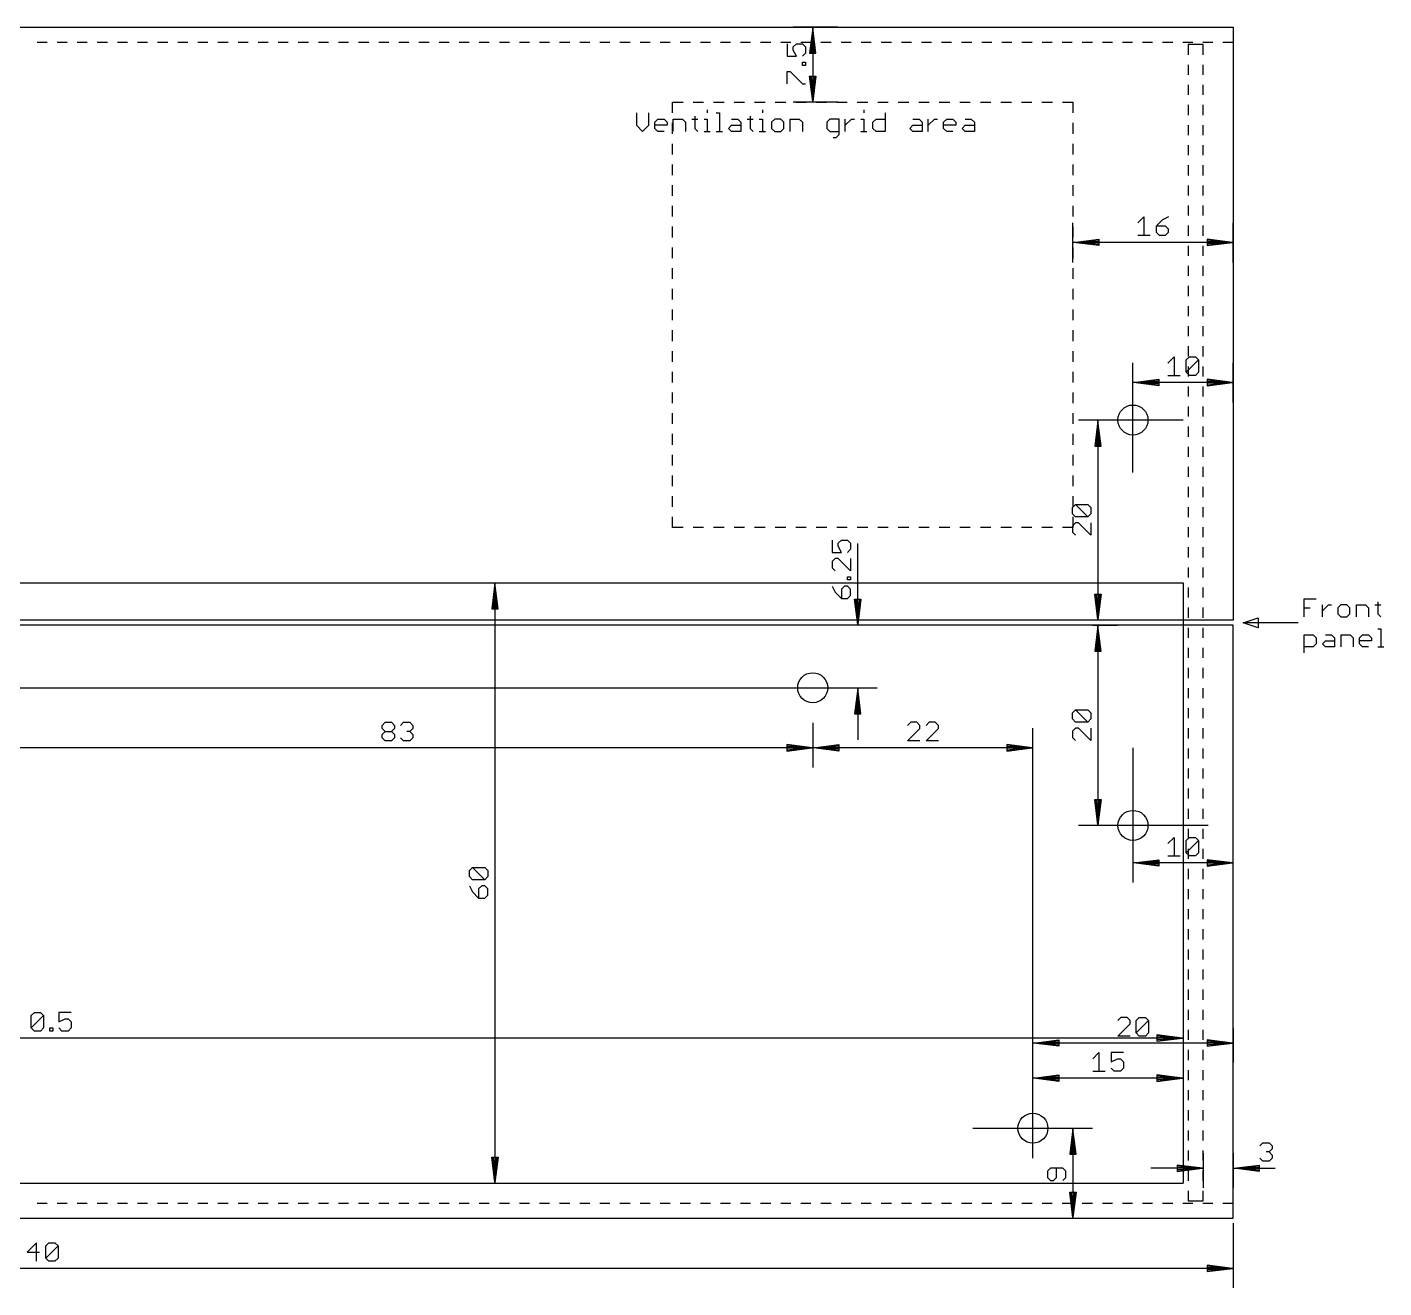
# Model space of a CAD drawing. Extents: x -279 to 630, y -429 to 128.
# Drawn here: x -145.5 to -9.9, y -7 to 119 of the extents above; entities that cross this region are included whole.
import ezdxf

# ---------------------------------------------------------------- set-up
doc = ezdxf.new("R2010")
doc.units = 0
for name, color, linetype in [('114', 253, 'CONTINUOUS'), ('115', 82, 'CONTINUOUS'), ('20', 7, 'CONTINUOUS'), ('47', 140, 'CONTINUOUS')]:
    doc.layers.add(name, color=color, linetype=linetype)

msp = doc.modelspace()

# ---------------------------------------------------------------- linework, layer by layer
at = {"layer": '114'}
for p, q in [((-84.6118, 110.4254), (-84.6118, 109.1926)), ((-83.379, 109.1926), (-83.379, 110.4254)), ((-82.7703, 109.5008), (-82.4621, 109.809)), ((-82.4621, 109.809), (-81.8457, 109.809)), ((-81.8457, 109.809), (-81.5375, 109.5008)), ((-80.9287, 108.5762), (-80.9287, 109.809)), ((-80.9287, 109.809), (-80.0041, 109.809)), ((-80.0041, 109.809), (-79.6959, 109.5008)), ((-79.0871, 109.809), (-78.4707, 109.809)), ((-78.7789, 110.1172), (-78.7789, 108.8844)), ((-77.8594, 109.809), (-77.5512, 109.809)), ((-77.5512, 110.7336), (-77.5512, 110.4254)), ((-77.5512, 109.809), (-77.5512, 108.5762)), ((-76.6317, 110.4254), (-76.3235, 110.4254)), ((-76.3235, 110.4254), (-76.3235, 108.5762)), ((-75.0958, 109.809), (-74.4794, 109.809)), ((-74.4794, 109.809), (-74.1712, 109.5008)), ((-73.5624, 109.809), (-72.946, 109.809)), ((-73.2542, 110.1172), (-73.2542, 108.8844)), ((-72.3347, 109.809), (-72.0265, 109.809)), ((-72.0265, 110.7336), (-72.0265, 110.4254)), ((-72.0265, 109.809), (-72.0265, 108.5762)), ((-70.7988, 109.809), (-71.107, 109.5008)), ((-70.1824, 109.809), (-70.7988, 109.809)), ((-69.8742, 109.5008), (-70.1824, 109.809)), ((-69.2654, 108.5762), (-69.2654, 109.809)), ((-69.2654, 109.809), (-68.3408, 109.809)), ((-68.3408, 109.809), (-68.0326, 109.5008)), ((-65.2741, 109.809), (-65.5822, 109.5008)), ((-64.3495, 109.809), (-65.2741, 109.809)), ((-64.3495, 108.268), (-64.3495, 109.809)), ((-63.7407, 108.5762), (-63.7407, 109.809)), ((-63.7407, 109.1926), (-63.1243, 109.809)), ((-63.1243, 109.809), (-62.8161, 109.809)), ((-62.206, 109.809), (-61.8978, 109.809)), ((-61.8978, 110.7336), (-61.8978, 110.4254)), ((-61.8978, 109.809), (-61.8978, 108.5762)), ((-60.9783, 109.5008), (-60.6701, 109.809)), ((-60.6701, 109.809), (-59.7455, 109.809)), ((-59.7455, 110.4254), (-59.7455, 108.5762)), ((-56.987, 109.809), (-56.3706, 109.809)), ((-56.3706, 109.809), (-56.0624, 109.5008)), ((-55.4536, 108.5762), (-55.4536, 109.809)), ((-55.4536, 109.1926), (-54.8372, 109.809)), ((-54.8372, 109.809), (-54.529, 109.809)), ((-53.919, 109.5008), (-53.6108, 109.809)), ((-53.6108, 109.809), (-52.9944, 109.809)), ((-52.9944, 109.809), (-52.6862, 109.5008)), ((-51.7692, 109.809), (-51.1528, 109.809)), ((-51.1528, 109.809), (-50.8446, 109.5008)), ((-84.6118, 109.1926), (-83.9954, 108.5762)), ((-83.9954, 108.5762), (-83.379, 109.1926)), ((-82.7703, 108.8844), (-82.7703, 109.5008)), ((-81.5375, 109.1926), (-82.7703, 109.1926)), ((-82.4621, 108.5762), (-82.7703, 108.8844)), ((-81.8457, 108.5762), (-82.4621, 108.5762)), ((-81.5375, 109.5008), (-81.5375, 109.1926)), ((-79.6959, 109.5008), (-79.6959, 108.5762)), ((-78.7789, 108.8844), (-78.4707, 108.5762)), ((-77.8594, 108.5762), (-77.243, 108.5762)), ((-76.6317, 108.5762), (-76.0153, 108.5762)), ((-75.404, 108.8844), (-75.0958, 109.1926)), ((-75.0958, 108.5762), (-75.404, 108.8844)), ((-75.0958, 109.1926), (-74.1712, 109.1926)), ((-74.1712, 108.5762), (-75.0958, 108.5762)), ((-74.1712, 109.5008), (-74.1712, 108.5762)), ((-73.2542, 108.8844), (-72.946, 108.5762)), ((-72.3347, 108.5762), (-71.7183, 108.5762)), ((-71.107, 109.5008), (-71.107, 108.8844)), ((-71.107, 108.8844), (-70.7988, 108.5762)), ((-70.7988, 108.5762), (-70.1824, 108.5762)), ((-70.1824, 108.5762), (-69.8742, 108.8844)), ((-69.8742, 108.8844), (-69.8742, 109.5008)), ((-68.0326, 109.5008), (-68.0326, 108.5762)), ((-65.5822, 109.5008), (-65.5822, 108.8844)), ((-65.5822, 108.8844), (-65.2741, 108.5762)), ((-65.2741, 108.5762), (-64.3495, 108.5762)), ((-62.206, 108.5762), (-61.5896, 108.5762)), ((-60.9783, 108.8844), (-60.9783, 109.5008)), ((-60.6701, 108.5762), (-60.9783, 108.8844)), ((-59.7455, 108.5762), (-60.6701, 108.5762)), ((-57.2952, 108.8844), (-56.987, 109.1926)), ((-56.987, 108.5762), (-57.2952, 108.8844)), ((-56.987, 109.1926), (-56.0624, 109.1926)), ((-56.0624, 108.5762), (-56.987, 108.5762)), ((-56.0624, 109.5008), (-56.0624, 108.5762)), ((-53.919, 108.8844), (-53.919, 109.5008)), ((-52.6862, 109.1926), (-53.919, 109.1926)), ((-53.6108, 108.5762), (-53.919, 108.8844)), ((-52.9944, 108.5762), (-53.6108, 108.5762)), ((-52.6862, 109.5008), (-52.6862, 109.1926)), ((-52.0774, 108.8844), (-51.7692, 109.1926)), ((-51.7692, 108.5762), (-52.0774, 108.8844)), ((-51.7692, 109.1926), (-50.8446, 109.1926)), ((-50.8446, 108.5762), (-51.7692, 108.5762)), ((-50.8446, 109.5008), (-50.8446, 108.5762)), ((-64.9659, 107.9598), (-64.6577, 107.9598)), ((-64.6577, 107.9598), (-64.3495, 108.268)), ((-17.8984, 60.1016), (-17.8984, 61.8999)), ((-17.8984, 61.8999), (-16.6995, 61.8999)), ((-17.8984, 61.0008), (-17.299, 61.0008)), ((-16.0568, 60.1016), (-16.0568, 61.3005)), ((-16.0568, 60.701), (-15.4574, 61.3005)), ((-15.4574, 61.3005), (-15.1577, 61.3005)), ((-14.2225, 61.3005), (-14.5222, 61.0008)), ((-14.5222, 61.0008), (-14.5222, 60.4013)), ((-13.623, 61.3005), (-14.2225, 61.3005)), ((-13.3233, 61.0008), (-13.623, 61.3005)), ((-13.3233, 60.4013), (-13.3233, 61.0008)), ((-12.6806, 60.1016), (-12.6806, 61.3005)), ((-12.6806, 61.3005), (-11.7814, 61.3005)), ((-11.7814, 61.3005), (-11.4817, 61.0008)), ((-11.4817, 61.0008), (-11.4817, 60.1016)), ((-10.839, 61.3005), (-10.2396, 61.3005)), ((-10.5393, 61.6002), (-10.5393, 60.4013)), ((-24, 59.5), (-22.5, 60)), ((-22.5, 60), (-22.5, 59)), ((-14.5222, 60.4013), (-14.2225, 60.1016)), ((-14.2225, 60.1016), (-13.623, 60.1016)), ((-13.623, 60.1016), (-13.3233, 60.4013)), ((-10.5393, 60.4013), (-10.2396, 60.1016)), ((-18.5, 59.5), (-24, 59.5)), ((-22.5, 59), (-24, 59.5)), ((-17.8984, 56.5022), (-17.8984, 58.3005)), ((-17.8984, 58.3005), (-16.9992, 58.3005)), ((-16.9992, 58.3005), (-16.6995, 58.0008)), ((-15.7571, 58.3005), (-15.1577, 58.3005)), ((-15.1577, 58.3005), (-14.8579, 58.0008)), ((-14.2153, 57.1016), (-14.2153, 58.3005)), ((-14.2153, 58.3005), (-13.3161, 58.3005)), ((-13.3161, 58.3005), (-13.0164, 58.0008)), ((-12.3737, 58.0008), (-12.074, 58.3005)), ((-12.074, 58.3005), (-11.4745, 58.3005)), ((-11.4745, 58.3005), (-11.1748, 58.0008)), ((-10.5321, 58.8999), (-10.2324, 58.8999)), ((-10.2324, 58.8999), (-10.2324, 57.1016)), ((-16.9992, 57.1016), (-17.8984, 57.1016)), ((-16.6995, 57.4013), (-16.9992, 57.1016)), ((-16.6995, 58.0008), (-16.6995, 57.4013)), ((-16.0568, 57.4013), (-15.7571, 57.701)), ((-15.7571, 57.1016), (-16.0568, 57.4013)), ((-15.7571, 57.701), (-14.8579, 57.701)), ((-14.8579, 57.1016), (-15.7571, 57.1016)), ((-14.8579, 58.0008), (-14.8579, 57.1016)), ((-13.0164, 58.0008), (-13.0164, 57.1016)), ((-12.3737, 57.4013), (-12.3737, 58.0008)), ((-11.1748, 57.701), (-12.3737, 57.701)), ((-12.074, 57.1016), (-12.3737, 57.4013)), ((-11.4745, 57.1016), (-12.074, 57.1016)), ((-11.1748, 58.0008), (-11.1748, 57.701)), ((-10.5321, 57.1016), (-9.9327, 57.1016))]:
    msp.add_line(p, q, dxfattribs=at)
at = {"layer": '115'}
for p, q in [((-260.5, 63.5), (-30, 63.5)), ((-104.75, 63.5), (-96.8, 63.5)), ((-98.75, 63.435), (-99.0692, 60.9)), ((-98.75, 63.435), (-99.01, 60.9)), ((-98.75, 63.435), (-98.88, 60.9)), ((-98.75, 63.435), (-98.75, 3.565)), ((-98.4308, 60.9), (-98.75, 63.435)), ((-98.62, 60.9), (-98.75, 63.435)), ((-98.49, 60.9), (-98.75, 63.435)), ((-30, 63.5), (-30, 3.5)), ((-99.0692, 60.9), (-98.4308, 60.9)), ((-101.3054, 34.7491), (-100.9972, 35.0573)), ((-101.3054, 34.1327), (-101.3054, 34.7491)), ((-100.9972, 33.8245), (-101.3054, 34.1327)), ((-100.9972, 35.0573), (-99.7644, 35.0573)), ((-99.7644, 33.8245), (-100.9972, 35.0573)), ((-99.7644, 35.0573), (-99.4562, 34.7491)), ((-99.4562, 34.1327), (-99.7644, 33.8245)), ((-99.4562, 34.7491), (-99.4562, 34.1327)), ((-101.3054, 33.2157), (-100.9972, 32.5993)), ((-99.7644, 33.8245), (-100.9972, 33.8245)), ((-100.9972, 32.5993), (-100.3808, 31.9829)), ((-100.0726, 33.2157), (-100.3808, 32.9075)), ((-100.3808, 32.9075), (-100.3808, 31.9829)), ((-99.7644, 33.2157), (-100.0726, 33.2157)), ((-99.4562, 32.9075), (-99.7644, 33.2157)), ((-99.4562, 32.2911), (-99.4562, 32.9075)), ((-100.3808, 31.9829), (-99.7644, 31.9829)), ((-99.7644, 31.9829), (-99.4562, 32.2911)), ((-30, 22), (-30, 12.05)), ((-145.0744, 20.2472), (-144.7662, 20.5554)), ((-144.7662, 20.5554), (-144.1498, 20.5554)), ((-144.1498, 20.5554), (-143.8416, 20.2472)), ((-141.0793, 20.5554), (-142.312, 20.5554)), ((-142.312, 20.5554), (-142.312, 19.6308)), ((-30, 20.5), (-30, 16.05)), ((-145.0744, 19.0144), (-145.0744, 20.2472)), ((-145.0744, 19.0144), (-143.8416, 20.2472)), ((-144.7662, 18.7062), (-145.0744, 19.0144)), ((-143.8416, 19.0144), (-144.1498, 18.7062)), ((-143.8416, 20.2472), (-143.8416, 19.0144)), ((-143.2328, 18.7062), (-143.2328, 19.0144)), ((-143.2328, 19.0144), (-142.9246, 19.0144)), ((-142.9246, 19.0144), (-142.9246, 18.7062)), ((-142.312, 19.6308), (-141.6956, 19.939)), ((-142.0038, 18.7062), (-142.312, 19.0144)), ((-141.6956, 19.939), (-141.3875, 19.939)), ((-141.3875, 19.939), (-141.0793, 19.6308)), ((-141.0793, 19.0144), (-141.3875, 18.7062)), ((-141.0793, 19.6308), (-141.0793, 19.0144)), ((-30.065, 18), (-260.435, 18)), ((-144.1498, 18.7062), (-144.7662, 18.7062)), ((-142.9246, 18.7062), (-143.2328, 18.7062)), ((-141.3875, 18.7062), (-142.0038, 18.7062)), ((-30.065, 18), (-32.6, 18.3192)), ((-32.6, 18.3192), (-32.6, 17.6808)), ((-30.065, 18), (-32.6, 18.26)), ((-30.065, 18), (-32.6, 18.13)), ((-32.6, 17.6808), (-30.065, 18)), ((-32.6, 17.87), (-30.065, 18)), ((-32.6, 17.74), (-30.065, 18)), ((-39.0171, 15.939), (-38.4007, 16.5554)), ((-38.4007, 16.5554), (-38.4007, 14.7062)), ((-35.9427, 16.5554), (-37.1755, 16.5554)), ((-37.1755, 16.5554), (-37.1755, 15.6308)), ((-45, 6), (-45, 15.95)), ((-37.1755, 15.6308), (-36.5591, 15.939)), ((-36.8673, 14.7062), (-37.1755, 15.0144)), ((-36.5591, 15.939), (-36.2509, 15.939)), ((-36.2509, 15.939), (-35.9427, 15.6308)), ((-35.9427, 15.0144), (-36.2509, 14.7062)), ((-35.9427, 15.6308), (-35.9427, 15.0144)), ((-44.935, 14), (-42.4, 14.3192)), ((-44.935, 14), (-42.4, 14.26)), ((-44.935, 14), (-42.4, 14.13)), ((-30.065, 14), (-44.935, 14)), ((-42.4, 13.6808), (-44.935, 14)), ((-42.4, 13.87), (-44.935, 14)), ((-42.4, 13.74), (-44.935, 14)), ((-42.4, 14.3192), (-42.4, 13.6808)), ((-39.0171, 14.7062), (-37.7843, 14.7062)), ((-36.2509, 14.7062), (-36.8673, 14.7062)), ((-30.065, 14), (-32.6, 14.3192)), ((-32.6, 14.3192), (-32.6, 13.6808)), ((-30.065, 14), (-32.6, 14.26)), ((-30.065, 14), (-32.6, 14.13)), ((-32.6, 13.6808), (-30.065, 14)), ((-32.6, 13.87), (-30.065, 14)), ((-32.6, 13.74), (-30.065, 14)), ((-98.75, 3.565), (-99.0692, 6.1)), ((-99.0692, 6.1), (-98.4308, 6.1)), ((-98.75, 3.565), (-99.01, 6.1)), ((-98.75, 3.565), (-98.88, 6.1)), ((-98.4308, 6.1), (-98.75, 3.565)), ((-98.62, 6.1), (-98.75, 3.565)), ((-98.49, 6.1), (-98.75, 3.565)), ((-260.5, 3.5), (-30, 3.5)), ((-103.25, 3.5), (-96.8, 3.5))]:
    msp.add_line(p, q, dxfattribs=at)
at = {"layer": '20'}
for p, q in [((-265, 119), (-25, 119)), ((-25, 119), (-25, 117.5)), ((-144.5, 117.5), (-143.4917, 117.5)), ((-142.4917, 117.5), (-141.4833, 117.5)), ((-140.4833, 117.5), (-139.475, 117.5)), ((-138.475, 117.5), (-137.4667, 117.5)), ((-136.4667, 117.5), (-135.4583, 117.5)), ((-134.4583, 117.5), (-133.45, 117.5)), ((-132.45, 117.5), (-131.4417, 117.5)), ((-130.4417, 117.5), (-129.4333, 117.5)), ((-128.4333, 117.5), (-127.425, 117.5)), ((-126.425, 117.5), (-125.4167, 117.5)), ((-124.4167, 117.5), (-123.4083, 117.5)), ((-122.4083, 117.5), (-121.4, 117.5)), ((-120.4, 117.5), (-119.3917, 117.5)), ((-118.3917, 117.5), (-117.3833, 117.5)), ((-116.3833, 117.5), (-115.375, 117.5)), ((-114.375, 117.5), (-113.3667, 117.5)), ((-112.3667, 117.5), (-111.3583, 117.5)), ((-110.3583, 117.5), (-109.35, 117.5)), ((-108.35, 117.5), (-107.3417, 117.5)), ((-106.3417, 117.5), (-105.3333, 117.5)), ((-104.3333, 117.5), (-103.325, 117.5)), ((-102.325, 117.5), (-101.3167, 117.5)), ((-100.3167, 117.5), (-99.3083, 117.5)), ((-98.3083, 117.5), (-97.3, 117.5)), ((-96.3, 117.5), (-95.2917, 117.5)), ((-94.2917, 117.5), (-93.2833, 117.5)), ((-92.2833, 117.5), (-91.275, 117.5)), ((-90.275, 117.5), (-89.2667, 117.5)), ((-88.2667, 117.5), (-87.2583, 117.5)), ((-86.2583, 117.5), (-85.25, 117.5)), ((-84.25, 117.5), (-83.2417, 117.5)), ((-82.2417, 117.5), (-81.2333, 117.5)), ((-80.2333, 117.5), (-79.225, 117.5)), ((-78.225, 117.5), (-77.2167, 117.5)), ((-76.2167, 117.5), (-75.2083, 117.5)), ((-74.2083, 117.5), (-73.2, 117.5)), ((-72.2, 117.5), (-71.1917, 117.5)), ((-70.1917, 117.5), (-69.1833, 117.5)), ((-68.1833, 117.5), (-67.175, 117.5)), ((-66.175, 117.5), (-65.1667, 117.5)), ((-64.1667, 117.5), (-63.1583, 117.5)), ((-62.1583, 117.5), (-61.15, 117.5)), ((-60.15, 117.5), (-59.1417, 117.5)), ((-58.1417, 117.5), (-57.1333, 117.5)), ((-56.1333, 117.5), (-55.125, 117.5)), ((-54.125, 117.5), (-53.1167, 117.5)), ((-52.1167, 117.5), (-51.1083, 117.5)), ((-50.1083, 117.5), (-49.1, 117.5)), ((-48.1, 117.5), (-47.0917, 117.5)), ((-46.0917, 117.5), (-45.0833, 117.5)), ((-44.0833, 117.5), (-43.075, 117.5)), ((-42.075, 117.5), (-41.0667, 117.5)), ((-40.0667, 117.5), (-39.0583, 117.5)), ((-38.0583, 117.5), (-37.05, 117.5)), ((-36.05, 117.5), (-35.0417, 117.5)), ((-34.0417, 117.5), (-33.0333, 117.5)), ((-32.0333, 117.5), (-31.025, 117.5)), ((-30.025, 117.5), (-29.0167, 117.5)), ((-28, 117.25), (-29.5, 117.25)), ((-29.5, 117.25), (-29.5, 116.2414)), ((-28.0167, 117.5), (-27.0083, 117.5)), ((-28, 116.2414), (-28, 117.25)), ((-26.0083, 117.5), (-25, 117.5)), ((-25, 117.5), (-25, 59.75)), ((-29.5, 115.2414), (-29.5, 114.2328)), ((-28, 114.2328), (-28, 115.2414)), ((-29.5, 113.2328), (-29.5, 112.2241)), ((-28, 112.2241), (-28, 113.2328)), ((-81, 110.4286), (-81, 111.5)), ((-81, 111.5), (-79.95, 111.5)), ((-78.95, 111.5), (-77.9, 111.5)), ((-76.9, 111.5), (-75.85, 111.5)), ((-74.85, 111.5), (-73.8, 111.5)), ((-72.8, 111.5), (-71.75, 111.5)), ((-70.75, 111.5), (-69.7, 111.5)), ((-68.7, 111.5), (-67.65, 111.5)), ((-66.65, 111.5), (-65.6, 111.5)), ((-64.6, 111.5), (-63.55, 111.5)), ((-62.55, 111.5), (-61.5, 111.5)), ((-60.5, 111.5), (-59.45, 111.5)), ((-58.45, 111.5), (-57.4, 111.5)), ((-56.4, 111.5), (-55.35, 111.5)), ((-54.35, 111.5), (-53.3, 111.5)), ((-52.3, 111.5), (-51.25, 111.5)), ((-50.25, 111.5), (-49.2, 111.5)), ((-48.2, 111.5), (-47.15, 111.5)), ((-46.15, 111.5), (-45.1, 111.5)), ((-44.1, 111.5), (-43.05, 111.5)), ((-42.05, 111.5), (-41, 111.5)), ((-41, 111.5), (-41, 110.4286)), ((-29.5, 111.2241), (-29.5, 110.2155)), ((-28, 110.2155), (-28, 111.2241)), ((-81, 108.3571), (-81, 109.4286)), ((-41, 109.4286), (-41, 108.3571)), ((-29.5, 109.2155), (-29.5, 108.2069)), ((-28, 108.2069), (-28, 109.2155)), ((-81, 106.2857), (-81, 107.3571)), ((-41, 107.3571), (-41, 106.2857)), ((-29.5, 107.2069), (-29.5, 106.1983)), ((-28, 106.1983), (-28, 107.2069)), ((-81, 104.2143), (-81, 105.2857)), ((-41, 105.2857), (-41, 104.2143)), ((-29.5, 105.1983), (-29.5, 104.1897)), ((-28, 104.1897), (-28, 105.1983)), ((-81, 102.1429), (-81, 103.2143)), ((-41, 103.2143), (-41, 102.1429)), ((-29.5, 103.1897), (-29.5, 102.181)), ((-28, 102.181), (-28, 103.1897)), ((-81, 100.0714), (-81, 101.1429)), ((-41, 101.1429), (-41, 100.0714)), ((-29.5, 101.181), (-29.5, 100.1724)), ((-28, 100.1724), (-28, 101.181)), ((-81, 98), (-81, 99.0714)), ((-41, 99.0714), (-41, 98)), ((-29.5, 99.1724), (-29.5, 98.1638)), ((-28, 98.1638), (-28, 99.1724)), ((-81, 95.9286), (-81, 97)), ((-41, 97), (-41, 95.9286)), ((-29.5, 97.1638), (-29.5, 96.1552)), ((-28, 96.1552), (-28, 97.1638)), ((-81, 93.8571), (-81, 94.9286)), ((-41, 94.9286), (-41, 93.8571)), ((-29.5, 95.1552), (-29.5, 94.1466)), ((-28, 94.1466), (-28, 95.1552)), ((-81, 91.7857), (-81, 92.8571)), ((-41, 92.8571), (-41, 91.7857)), ((-29.5, 93.1466), (-29.5, 92.1379)), ((-28, 92.1379), (-28, 93.1466)), ((-29.5, 91.1379), (-29.5, 90.1293)), ((-28, 90.1293), (-28, 91.1379)), ((-81, 89.7143), (-81, 90.7857)), ((-41, 90.7857), (-41, 89.7143)), ((-81, 87.6429), (-81, 88.7143)), ((-41, 88.7143), (-41, 87.6429)), ((-29.5, 89.1293), (-29.5, 88.1207)), ((-28, 88.1207), (-28, 89.1293)), ((-29.5, 87.1207), (-29.5, 86.1121)), ((-28, 86.1121), (-28, 87.1207)), ((-81, 85.5714), (-81, 86.6429)), ((-41, 86.6429), (-41, 85.5714)), ((-81, 83.5), (-81, 84.5714)), ((-41, 84.5714), (-41, 83.5)), ((-29.5, 85.1121), (-29.5, 84.1034)), ((-28, 84.1034), (-28, 85.1121)), ((-29.5, 83.1034), (-29.5, 82.0948)), ((-28, 82.0948), (-28, 83.1034)), ((-81, 81.4286), (-81, 82.5)), ((-41, 82.5), (-41, 81.4286)), ((-81, 79.3571), (-81, 80.4286)), ((-41, 80.4286), (-41, 79.3571)), ((-29.5, 81.0948), (-29.5, 80.0862)), ((-28, 80.0862), (-28, 81.0948)), ((-29.5, 79.0862), (-29.5, 78.0776)), ((-28, 78.0776), (-28, 79.0862)), ((-81, 77.2857), (-81, 78.3571)), ((-41, 78.3571), (-41, 77.2857)), ((-81, 75.2143), (-81, 76.2857)), ((-41, 76.2857), (-41, 75.2143)), ((-29.5, 77.0776), (-29.5, 76.069)), ((-28, 76.069), (-28, 77.0776)), ((-29.5, 75.069), (-29.5, 74.0603)), ((-28, 74.0603), (-28, 75.069)), ((-81, 73.1429), (-81, 74.2143)), ((-41, 74.2143), (-41, 73.1429)), ((-81, 71.0714), (-81, 72.1429)), ((-41, 72.1429), (-41, 71.0714)), ((-29.5, 73.0603), (-29.5, 72.0517)), ((-28, 72.0517), (-28, 73.0603)), ((-29.5, 71.0517), (-29.5, 70.0431)), ((-28, 70.0431), (-28, 71.0517)), ((-81, 69), (-81, 70.0714)), ((-41, 70.0714), (-41, 69)), ((-79.95, 69), (-81, 69)), ((-77.9, 69), (-78.95, 69)), ((-75.85, 69), (-76.9, 69)), ((-73.8, 69), (-74.85, 69)), ((-71.75, 69), (-72.8, 69)), ((-69.7, 69), (-70.75, 69)), ((-67.65, 69), (-68.7, 69)), ((-65.6, 69), (-66.65, 69)), ((-63.55, 69), (-64.6, 69)), ((-61.5, 69), (-62.55, 69)), ((-59.45, 69), (-60.5, 69)), ((-57.4, 69), (-58.45, 69)), ((-55.35, 69), (-56.4, 69)), ((-53.3, 69), (-54.35, 69)), ((-51.25, 69), (-52.3, 69)), ((-49.2, 69), (-50.25, 69)), ((-47.15, 69), (-48.2, 69)), ((-45.1, 69), (-46.15, 69)), ((-43.05, 69), (-44.1, 69)), ((-41, 69), (-42.05, 69)), ((-29.5, 69.0431), (-29.5, 68.0345)), ((-28, 68.0345), (-28, 69.0431)), ((-29.5, 67.0345), (-29.5, 66.0259)), ((-28, 66.0259), (-28, 67.0345)), ((-29.5, 65.0259), (-29.5, 64.0172)), ((-28, 64.0172), (-28, 65.0259)), ((-29.5, 63.0172), (-29.5, 62.0086)), ((-28, 62.0086), (-28, 63.0172)), ((-29.5, 61.0086), (-29.5, 60)), ((-28, 60), (-28, 61.0086)), ((-25, 59.75), (-265, 59.75)), ((-25, 59.25), (-265, 59.25)), ((-29.5, 59), (-29.5, 57.9914)), ((-28, 57.9914), (-28, 59)), ((-25, 1.5), (-25, 59.25)), ((-29.5, 56.9914), (-29.5, 55.9828)), ((-28, 55.9828), (-28, 56.9914)), ((-29.5, 54.9828), (-29.5, 53.9741)), ((-28, 53.9741), (-28, 54.9828)), ((-29.5, 52.9741), (-29.5, 51.9655)), ((-28, 51.9655), (-28, 52.9741)), ((-29.5, 50.9655), (-29.5, 49.9569)), ((-28, 49.9569), (-28, 50.9655)), ((-29.5, 48.9569), (-29.5, 47.9483)), ((-28, 47.9483), (-28, 48.9569)), ((-29.5, 46.9483), (-29.5, 45.9397)), ((-28, 45.9397), (-28, 46.9483)), ((-29.5, 44.9397), (-29.5, 43.931)), ((-28, 43.931), (-28, 44.9397)), ((-29.5, 42.931), (-29.5, 41.9224)), ((-28, 41.9224), (-28, 42.931)), ((-29.5, 40.9224), (-29.5, 39.9138)), ((-28, 39.9138), (-28, 40.9224)), ((-29.5, 38.9138), (-29.5, 37.9052)), ((-28, 37.9052), (-28, 38.9138)), ((-29.5, 36.9052), (-29.5, 35.8966)), ((-28, 35.8966), (-28, 36.9052)), ((-29.5, 34.8966), (-29.5, 33.8879)), ((-28, 33.8879), (-28, 34.8966)), ((-29.5, 32.8879), (-29.5, 31.8793)), ((-28, 31.8793), (-28, 32.8879)), ((-29.5, 30.8793), (-29.5, 29.8707)), ((-28, 29.8707), (-28, 30.8793)), ((-29.5, 28.8707), (-29.5, 27.8621)), ((-28, 27.8621), (-28, 28.8707)), ((-29.5, 26.8621), (-29.5, 25.8534)), ((-28, 25.8534), (-28, 26.8621)), ((-29.5, 24.8534), (-29.5, 23.8448)), ((-28, 23.8448), (-28, 24.8534)), ((-29.5, 22.8448), (-29.5, 21.8362)), ((-28, 21.8362), (-28, 22.8448)), ((-29.5, 20.8362), (-29.5, 19.8276)), ((-28, 19.8276), (-28, 20.8362)), ((-29.5, 18.8276), (-29.5, 17.819)), ((-28, 17.819), (-28, 18.8276)), ((-29.5, 16.819), (-29.5, 15.8103)), ((-28, 15.8103), (-28, 16.819)), ((-29.5, 14.8103), (-29.5, 13.8017)), ((-28, 13.8017), (-28, 14.8103)), ((-29.5, 12.8017), (-29.5, 11.7931)), ((-28, 11.7931), (-28, 12.8017)), ((-29.5, 10.7931), (-29.5, 9.7845)), ((-28, 9.7845), (-28, 10.7931)), ((-29.5, 8.7845), (-29.5, 7.7759)), ((-28, 7.7759), (-28, 8.7845)), ((-29.5, 6.7759), (-29.5, 5.7672)), ((-28, 5.7672), (-28, 6.7759)), ((-29.5, 4.7672), (-29.5, 3.7586)), ((-28, 3.7586), (-28, 4.7672)), ((-29.5, 2.7586), (-29.5, 1.75)), ((-28, 1.75), (-28, 2.7586)), ((-144.5, 1.5), (-143.4917, 1.5)), ((-142.4917, 1.5), (-141.4833, 1.5)), ((-140.4833, 1.5), (-139.475, 1.5)), ((-138.475, 1.5), (-137.4667, 1.5)), ((-136.4667, 1.5), (-135.4583, 1.5)), ((-134.4583, 1.5), (-133.45, 1.5)), ((-132.45, 1.5), (-131.4417, 1.5)), ((-130.4417, 1.5), (-129.4333, 1.5)), ((-128.4333, 1.5), (-127.425, 1.5)), ((-126.425, 1.5), (-125.4167, 1.5)), ((-124.4167, 1.5), (-123.4083, 1.5)), ((-122.4083, 1.5), (-121.4, 1.5)), ((-120.4, 1.5), (-119.3917, 1.5)), ((-118.3917, 1.5), (-117.3833, 1.5)), ((-116.3833, 1.5), (-115.375, 1.5)), ((-114.375, 1.5), (-113.3667, 1.5)), ((-112.3667, 1.5), (-111.3583, 1.5)), ((-110.3583, 1.5), (-109.35, 1.5)), ((-108.35, 1.5), (-107.3417, 1.5)), ((-106.3417, 1.5), (-105.3333, 1.5)), ((-104.3333, 1.5), (-103.325, 1.5)), ((-102.325, 1.5), (-101.3167, 1.5)), ((-100.3167, 1.5), (-99.3083, 1.5)), ((-98.3083, 1.5), (-97.3, 1.5)), ((-96.3, 1.5), (-95.2917, 1.5)), ((-94.2917, 1.5), (-93.2833, 1.5)), ((-92.2833, 1.5), (-91.275, 1.5)), ((-90.275, 1.5), (-89.2667, 1.5)), ((-88.2667, 1.5), (-87.2583, 1.5)), ((-86.2583, 1.5), (-85.25, 1.5)), ((-84.25, 1.5), (-83.2417, 1.5)), ((-82.2417, 1.5), (-81.2333, 1.5)), ((-80.2333, 1.5), (-79.225, 1.5)), ((-78.225, 1.5), (-77.2167, 1.5)), ((-76.2167, 1.5), (-75.2083, 1.5)), ((-74.2083, 1.5), (-73.2, 1.5)), ((-72.2, 1.5), (-71.1917, 1.5)), ((-70.1917, 1.5), (-69.1833, 1.5)), ((-68.1833, 1.5), (-67.175, 1.5)), ((-66.175, 1.5), (-65.1667, 1.5)), ((-64.1667, 1.5), (-63.1583, 1.5)), ((-62.1583, 1.5), (-61.15, 1.5)), ((-60.15, 1.5), (-59.1417, 1.5)), ((-58.1417, 1.5), (-57.1333, 1.5)), ((-56.1333, 1.5), (-55.125, 1.5)), ((-54.125, 1.5), (-53.1167, 1.5)), ((-52.1167, 1.5), (-51.1083, 1.5)), ((-50.1083, 1.5), (-49.1, 1.5)), ((-48.1, 1.5), (-47.0917, 1.5)), ((-46.0917, 1.5), (-45.0833, 1.5)), ((-44.0833, 1.5), (-43.075, 1.5)), ((-42.075, 1.5), (-41.0667, 1.5)), ((-40.0667, 1.5), (-39.0583, 1.5)), ((-38.0583, 1.5), (-37.05, 1.5)), ((-36.05, 1.5), (-35.0417, 1.5)), ((-34.0417, 1.5), (-33.0333, 1.5)), ((-32.0333, 1.5), (-31.025, 1.5)), ((-30.025, 1.5), (-29.0167, 1.5)), ((-29.5, 1.75), (-28, 1.75)), ((-28.0167, 1.5), (-27.0083, 1.5)), ((-26.0083, 1.5), (-25, 1.5)), ((-25, 0), (-25, 1.5)), ((-265, 0), (-25, 0))]:
    msp.add_line(p, q, dxfattribs=at)
for centre in [(-35, 79.75), (-67, 53), (-35, 39.25), (-45, 9)]:
    msp.add_circle(centre, 1.5, dxfattribs=at)
at = {"layer": '47'}
for p, q in [((-64.5, 119), (-68.95, 119)), ((-67, 118.935), (-67.3192, 116.4)), ((-67, 118.935), (-67.26, 116.4)), ((-67, 118.935), (-67.13, 116.4)), ((-67, 118.935), (-67, 111.565)), ((-66.6808, 116.4), (-67, 118.935)), ((-66.87, 116.4), (-67, 118.935)), ((-66.74, 116.4), (-67, 118.935)), ((-69.5554, 117.3309), (-69.5554, 116.0981)), ((-68.939, 117.0227), (-68.6308, 117.3309)), ((-68.939, 116.7145), (-68.939, 117.0227)), ((-68.6308, 116.0981), (-68.939, 116.7145)), ((-68.6308, 117.3309), (-68.0144, 117.3309)), ((-68.0144, 117.3309), (-67.7062, 117.0227)), ((-67.7062, 117.0227), (-67.7062, 116.4063)), ((-69.5554, 116.0981), (-68.6308, 116.0981)), ((-67.7062, 116.4063), (-68.0144, 116.0981)), ((-68.0144, 115.1773), (-68.0144, 115.4855)), ((-68.0144, 115.4855), (-67.7062, 115.4855)), ((-67.7062, 115.4855), (-67.7062, 115.1773)), ((-67.3192, 116.4), (-66.6808, 116.4)), ((-69.5554, 113.3357), (-69.5554, 114.5685)), ((-69.5554, 114.5685), (-69.2472, 114.5685)), ((-69.2472, 114.5685), (-68.0144, 113.3357)), ((-67.7062, 115.1773), (-68.0144, 115.1773)), ((-67, 111.565), (-67.3192, 114.1)), ((-67.3192, 114.1), (-66.6808, 114.1)), ((-67, 111.565), (-67.26, 114.1)), ((-67, 111.565), (-67.13, 114.1)), ((-66.6808, 114.1), (-67, 111.565)), ((-66.87, 114.1), (-67, 111.565)), ((-66.74, 114.1), (-67, 111.565)), ((-68.0144, 113.3357), (-67.7062, 113.3357)), ((-64.5, 111.5), (-68.95, 111.5)), ((-41, 95.5), (-41, 99.45)), ((-34.5171, 99.439), (-33.9007, 100.0554)), ((-33.9007, 100.0554), (-33.9007, 98.2062)), ((-32.0591, 99.7472), (-32.6755, 99.1308)), ((-32.6755, 99.1308), (-32.6755, 98.5144)), ((-31.7509, 99.1308), (-32.6755, 99.1308)), ((-31.4427, 100.0554), (-32.0591, 99.7472)), ((-31.4427, 98.8226), (-31.7509, 99.1308)), ((-25, 95.5), (-25, 99.45)), ((-40.935, 97.5), (-38.4, 97.8192)), ((-40.935, 97.5), (-38.4, 97.76)), ((-40.935, 97.5), (-38.4, 97.63)), ((-38.4, 97.8192), (-38.4, 97.1808)), ((-34.5171, 98.2062), (-33.2843, 98.2062)), ((-32.6755, 98.5144), (-32.3673, 98.2062)), ((-32.3673, 98.2062), (-31.7509, 98.2062)), ((-31.7509, 98.2062), (-31.4427, 98.5144)), ((-31.4427, 98.5144), (-31.4427, 98.8226)), ((-25.065, 97.5), (-27.6, 97.8192)), ((-27.6, 97.8192), (-27.6, 97.1808)), ((-25.065, 97.5), (-27.6, 97.76)), ((-25.065, 97.5), (-27.6, 97.63)), ((-25.065, 97.5), (-40.935, 97.5)), ((-38.4, 97.1808), (-40.935, 97.5)), ((-38.4, 97.37), (-40.935, 97.5)), ((-38.4, 97.24), (-40.935, 97.5)), ((-27.6, 97.1808), (-25.065, 97.5)), ((-27.6, 97.37), (-25.065, 97.5)), ((-27.6, 97.24), (-25.065, 97.5)), ((-35, 74.5), (-35, 85.45)), ((-31.5171, 85.439), (-30.9007, 86.0554)), ((-30.9007, 86.0554), (-30.9007, 84.2062)), ((-29.6755, 85.7472), (-29.3673, 86.0554)), ((-29.6755, 84.5144), (-29.6755, 85.7472)), ((-29.6755, 84.5144), (-28.4427, 85.7472)), ((-29.3673, 86.0554), (-28.7509, 86.0554)), ((-28.7509, 86.0554), (-28.4427, 85.7472)), ((-28.4427, 85.7472), (-28.4427, 84.5144)), ((-25, 81.5), (-25, 85.45)), ((-31.5171, 84.2062), (-30.2843, 84.2062)), ((-29.3673, 84.2062), (-29.6755, 84.5144)), ((-28.7509, 84.2062), (-29.3673, 84.2062)), ((-28.4427, 84.5144), (-28.7509, 84.2062)), ((-34.935, 83.5), (-32.4, 83.8192)), ((-34.935, 83.5), (-32.4, 83.76)), ((-34.935, 83.5), (-32.4, 83.63)), ((-25.065, 83.5), (-34.935, 83.5)), ((-32.4, 83.1808), (-34.935, 83.5)), ((-32.4, 83.37), (-34.935, 83.5)), ((-32.4, 83.24), (-34.935, 83.5)), ((-32.4, 83.8192), (-32.4, 83.1808)), ((-25.065, 83.5), (-27.6, 83.8192)), ((-27.6, 83.8192), (-27.6, 83.1808)), ((-25.065, 83.5), (-27.6, 83.76)), ((-25.065, 83.5), (-27.6, 83.63)), ((-27.6, 83.1808), (-25.065, 83.5)), ((-27.6, 83.37), (-25.065, 83.5)), ((-27.6, 83.24), (-25.065, 83.5)), ((-30, 79.75), (-40.45, 79.75)), ((-38.5, 79.685), (-38.8192, 77.15)), ((-38.5, 79.685), (-38.76, 77.15)), ((-38.5, 79.685), (-38.63, 77.15)), ((-38.5, 79.685), (-38.5, 59.815)), ((-38.1808, 77.15), (-38.5, 79.685)), ((-38.37, 77.15), (-38.5, 79.685)), ((-38.24, 77.15), (-38.5, 79.685)), ((-38.8192, 77.15), (-38.1808, 77.15)), ((-41.0554, 70.9991), (-40.7472, 71.3073)), ((-41.0554, 70.3827), (-41.0554, 70.9991)), ((-40.7472, 71.3073), (-39.5144, 71.3073)), ((-39.5144, 70.0745), (-40.7472, 71.3073)), ((-39.5144, 71.3073), (-39.2062, 70.9991)), ((-39.2062, 70.9991), (-39.2062, 70.3827)), ((-40.7472, 70.0745), (-41.0554, 70.3827)), ((-40.7472, 69.4657), (-41.0554, 69.1575)), ((-41.0554, 69.1575), (-41.0554, 68.5411)), ((-39.5144, 70.0745), (-40.7472, 70.0745)), ((-40.439, 69.4657), (-40.7472, 69.4657)), ((-39.2062, 68.2329), (-40.439, 69.4657)), ((-39.2062, 70.3827), (-39.5144, 70.0745)), ((-39.2062, 69.4657), (-39.2062, 68.2329)), ((-41.0554, 68.5411), (-40.7472, 68.2329)), ((-65.0554, 67.7629), (-65.0554, 66.5301)), ((-65.0554, 66.5301), (-64.1308, 66.5301)), ((-64.439, 67.4547), (-64.1308, 67.7629)), ((-64.439, 67.1465), (-64.439, 67.4547)), ((-64.1308, 66.5301), (-64.439, 67.1465)), ((-64.1308, 67.7629), (-63.5144, 67.7629)), ((-63.5144, 67.7629), (-63.2062, 67.4547)), ((-63.2062, 66.8383), (-63.5144, 66.5301)), ((-63.2062, 67.4547), (-63.2062, 66.8383)), ((-62.5, 59.315), (-62.5, 67.4287)), ((-64.7472, 65.9213), (-65.0554, 65.6131)), ((-65.0554, 65.6131), (-65.0554, 64.9968)), ((-64.439, 65.9213), (-64.7472, 65.9213)), ((-63.2062, 64.6886), (-64.439, 65.9213)), ((-63.2062, 65.9213), (-63.2062, 64.6886)), ((-65.0554, 64.9968), (-64.7472, 64.6886)), ((-63.5144, 63.7678), (-63.5144, 64.076)), ((-63.5144, 64.076), (-63.2062, 64.076)), ((-63.2062, 63.7678), (-63.5144, 63.7678)), ((-63.2062, 64.076), (-63.2062, 63.7678)), ((-65.0554, 63.159), (-64.7472, 62.5426)), ((-64.7472, 62.5426), (-64.1308, 61.9262)), ((-63.8226, 63.159), (-64.1308, 62.8508)), ((-64.1308, 62.8508), (-64.1308, 61.9262)), ((-63.5144, 63.159), (-63.8226, 63.159)), ((-63.2062, 62.8508), (-63.5144, 63.159)), ((-63.2062, 62.2344), (-63.2062, 62.8508)), ((-64.1308, 61.9262), (-63.5144, 61.9262)), ((-63.5144, 61.9262), (-63.2062, 62.2344)), ((-62.5, 59.315), (-62.8192, 61.85)), ((-62.8192, 61.85), (-62.1808, 61.85)), ((-62.5, 59.315), (-62.76, 61.85)), ((-62.5, 59.315), (-62.63, 61.85)), ((-62.1808, 61.85), (-62.5, 59.315)), ((-62.37, 61.85), (-62.5, 59.315)), ((-62.24, 61.85), (-62.5, 59.315)), ((-38.5, 59.815), (-38.8192, 62.35)), ((-38.8192, 62.35), (-38.1808, 62.35)), ((-38.5, 59.815), (-38.76, 62.35)), ((-38.5, 59.815), (-38.63, 62.35)), ((-38.1808, 62.35), (-38.5, 59.815)), ((-38.37, 62.35), (-38.5, 59.815)), ((-38.24, 62.35), (-38.5, 59.815)), ((-38.5, 59.75), (-38.5, 59.75)), ((-60, 59.25), (-64.45, 59.25)), ((-39, 59.25), (-36.55, 59.25)), ((-38.5, 59.185), (-38.8192, 56.65)), ((-38.5, 59.185), (-38.76, 56.65)), ((-38.5, 59.185), (-38.63, 56.65)), ((-38.5, 59.185), (-38.5, 39.315)), ((-38.1808, 56.65), (-38.5, 59.185)), ((-38.37, 56.65), (-38.5, 59.185)), ((-38.24, 56.65), (-38.5, 59.185)), ((-38.8192, 56.65), (-38.1808, 56.65)), ((-246.5, 53), (-60.55, 53)), ((-62.5, 52.935), (-62.8192, 50.4)), ((-62.5, 52.935), (-62.76, 50.4)), ((-62.5, 52.935), (-62.63, 50.4)), ((-62.5, 52.935), (-62.5, 47.8)), ((-62.1808, 50.4), (-62.5, 52.935)), ((-62.37, 50.4), (-62.5, 52.935)), ((-62.24, 50.4), (-62.5, 52.935)), ((-62.8192, 50.4), (-62.1808, 50.4)), ((-41.0554, 50.4991), (-40.7472, 50.8073)), ((-41.0554, 49.8827), (-41.0554, 50.4991)), ((-40.7472, 50.8073), (-39.5144, 50.8073)), ((-39.5144, 49.5745), (-40.7472, 50.8073)), ((-39.5144, 50.8073), (-39.2062, 50.4991)), ((-39.2062, 50.4991), (-39.2062, 49.8827)), ((-110.0171, 49.2472), (-109.7089, 49.5554)), ((-110.0171, 48.939), (-110.0171, 49.2472)), ((-109.7089, 48.6308), (-110.0171, 48.939)), ((-109.7089, 49.5554), (-109.0925, 49.5554)), ((-109.0925, 49.5554), (-108.7843, 49.2472)), ((-108.7843, 48.939), (-109.0925, 48.6308)), ((-108.7843, 49.2472), (-108.7843, 48.939)), ((-108.1755, 49.2472), (-107.8673, 49.5554)), ((-107.8673, 49.5554), (-107.2509, 49.5554)), ((-107.2509, 49.5554), (-106.9427, 49.2472)), ((-106.9427, 48.939), (-107.2509, 48.6308)), ((-106.9427, 49.2472), (-106.9427, 48.939)), ((-67, 49.5), (-67, 45.05)), ((-57.2089, 49.5554), (-57.5171, 49.2472)), ((-57.5171, 47.7062), (-56.2843, 48.939)), ((-56.5925, 49.5554), (-57.2089, 49.5554)), ((-56.2843, 49.2472), (-56.5925, 49.5554)), ((-56.2843, 48.939), (-56.2843, 49.2472)), ((-55.3673, 49.5554), (-55.6755, 49.2472)), ((-55.6755, 47.7062), (-54.4427, 48.939)), ((-54.7509, 49.5554), (-55.3673, 49.5554)), ((-54.4427, 49.2472), (-54.7509, 49.5554)), ((-54.4427, 48.939), (-54.4427, 49.2472)), ((-45, 17), (-45, 48.95)), ((-40.7472, 49.5745), (-41.0554, 49.8827)), ((-40.7472, 48.9657), (-41.0554, 48.6575)), ((-39.5144, 49.5745), (-40.7472, 49.5745)), ((-40.439, 48.9657), (-40.7472, 48.9657)), ((-39.2062, 47.7329), (-40.439, 48.9657)), ((-39.2062, 49.8827), (-39.5144, 49.5745)), ((-39.2062, 48.9657), (-39.2062, 47.7329)), ((-110.0171, 48.3226), (-109.7089, 48.6308)), ((-110.0171, 48.0144), (-110.0171, 48.3226)), ((-109.7089, 47.7062), (-110.0171, 48.0144)), ((-109.7089, 48.6308), (-109.0925, 48.6308)), ((-109.0925, 47.7062), (-109.7089, 47.7062)), ((-109.0925, 48.6308), (-108.7843, 48.3226)), ((-108.7843, 48.0144), (-109.0925, 47.7062)), ((-108.7843, 48.3226), (-108.7843, 48.0144)), ((-107.8673, 47.7062), (-108.1755, 48.0144)), ((-107.2509, 47.7062), (-107.8673, 47.7062)), ((-107.2509, 48.6308), (-107.5591, 48.6308)), ((-107.2509, 48.6308), (-106.9427, 48.3226)), ((-106.9427, 48.0144), (-107.2509, 47.7062)), ((-106.9427, 48.3226), (-106.9427, 48.0144)), ((-67, 48.5), (-67, 45.05)), ((-56.2843, 47.7062), (-57.5171, 47.7062)), ((-54.4427, 47.7062), (-55.6755, 47.7062)), ((-41.0554, 48.6575), (-41.0554, 48.0411)), ((-41.0554, 48.0411), (-40.7472, 47.7329)), ((-67.065, 47), (-149.935, 47)), ((-67.065, 47), (-69.6, 47.3192)), ((-69.6, 47.3192), (-69.6, 46.6808)), ((-67.065, 47), (-69.6, 47.26)), ((-67.065, 47), (-69.6, 47.13)), ((-69.6, 46.6808), (-67.065, 47)), ((-69.6, 46.87), (-67.065, 47)), ((-69.6, 46.74), (-67.065, 47)), ((-66.935, 47), (-64.4, 47.3192)), ((-66.935, 47), (-64.4, 47.26)), ((-66.935, 47), (-64.4, 47.13)), ((-45.065, 47), (-66.935, 47)), ((-64.4, 46.6808), (-66.935, 47)), ((-64.4, 46.87), (-66.935, 47)), ((-64.4, 46.74), (-66.935, 47)), ((-64.4, 47.3192), (-64.4, 46.6808)), ((-45.065, 47), (-47.6, 47.3192)), ((-47.6, 47.3192), (-47.6, 46.6808)), ((-45.065, 47), (-47.6, 47.26)), ((-45.065, 47), (-47.6, 47.13)), ((-47.6, 46.6808), (-45.065, 47)), ((-47.6, 46.87), (-45.065, 47)), ((-47.6, 46.74), (-45.065, 47)), ((-35, 47), (-35, 33.55)), ((-38.5, 39.315), (-38.8192, 41.85)), ((-38.8192, 41.85), (-38.1808, 41.85)), ((-38.5, 39.315), (-38.76, 41.85)), ((-38.5, 39.315), (-38.63, 41.85)), ((-38.1808, 41.85), (-38.5, 39.315)), ((-38.37, 41.85), (-38.5, 39.315)), ((-38.24, 41.85), (-38.5, 39.315)), ((-27.5, 39.25), (-40.45, 39.25)), ((-31.5171, 37.439), (-30.9007, 38.0554)), ((-30.9007, 38.0554), (-30.9007, 36.2062)), ((-29.6755, 37.7472), (-29.3673, 38.0554)), ((-29.3673, 38.0554), (-28.7509, 38.0554)), ((-28.7509, 38.0554), (-28.4427, 37.7472)), ((-29.6755, 36.5144), (-29.6755, 37.7472)), ((-29.6755, 36.5144), (-28.4427, 37.7472)), ((-28.4427, 37.7472), (-28.4427, 36.5144)), ((-25, 33.5), (-25, 37.45)), ((-34.935, 35.5), (-32.4, 35.8192)), ((-34.935, 35.5), (-32.4, 35.76)), ((-34.935, 35.5), (-32.4, 35.63)), ((-25.065, 35.5), (-34.935, 35.5)), ((-32.4, 35.1808), (-34.935, 35.5)), ((-32.4, 35.37), (-34.935, 35.5)), ((-32.4, 35.24), (-34.935, 35.5)), ((-32.4, 35.8192), (-32.4, 35.1808)), ((-31.5171, 36.2062), (-30.2843, 36.2062)), ((-29.3673, 36.2062), (-29.6755, 36.5144)), ((-28.7509, 36.2062), (-29.3673, 36.2062)), ((-28.4427, 36.5144), (-28.7509, 36.2062)), ((-25.065, 35.5), (-27.6, 35.8192)), ((-27.6, 35.8192), (-27.6, 35.1808)), ((-25.065, 35.5), (-27.6, 35.76)), ((-25.065, 35.5), (-27.6, 35.63)), ((-27.6, 35.1808), (-25.065, 35.5)), ((-27.6, 35.37), (-25.065, 35.5)), ((-27.6, 35.24), (-25.065, 35.5)), ((-45, 6.5), (-45, 19.45)), ((-36.2089, 20.0554), (-36.5171, 19.7472)), ((-36.5171, 18.2062), (-35.2843, 19.439)), ((-35.5925, 20.0554), (-36.2089, 20.0554)), ((-35.2843, 19.7472), (-35.5925, 20.0554)), ((-35.2843, 19.439), (-35.2843, 19.7472)), ((-34.6755, 19.7472), (-34.3673, 20.0554)), ((-34.6755, 18.5144), (-34.6755, 19.7472)), ((-34.6755, 18.5144), (-33.4427, 19.7472)), ((-34.3673, 20.0554), (-33.7509, 20.0554)), ((-33.7509, 20.0554), (-33.4427, 19.7472)), ((-33.4427, 19.7472), (-33.4427, 18.5144)), ((-25, 19), (-25, 15.55)), ((-44.935, 17.5), (-42.4, 17.8192)), ((-44.935, 17.5), (-42.4, 17.76)), ((-44.935, 17.5), (-42.4, 17.63)), ((-42.4, 17.8192), (-42.4, 17.1808)), ((-35.2843, 18.2062), (-36.5171, 18.2062)), ((-34.3673, 18.2062), (-34.6755, 18.5144)), ((-33.7509, 18.2062), (-34.3673, 18.2062)), ((-33.4427, 18.5144), (-33.7509, 18.2062)), ((-25.065, 17.5), (-27.6, 17.8192)), ((-27.6, 17.8192), (-27.6, 17.1808)), ((-25.065, 17.5), (-27.6, 17.76)), ((-25.065, 17.5), (-27.6, 17.63)), ((-25.065, 17.5), (-44.935, 17.5)), ((-42.4, 17.1808), (-44.935, 17.5)), ((-42.4, 17.37), (-44.935, 17.5)), ((-42.4, 17.24), (-44.935, 17.5)), ((-27.6, 17.1808), (-25.065, 17.5)), ((-27.6, 17.37), (-25.065, 17.5)), ((-27.6, 17.24), (-25.065, 17.5)), ((-51, 9), (-39.05, 9)), ((-41, 8.935), (-41.3192, 6.4)), ((-41, 8.935), (-41.26, 6.4)), ((-41, 8.935), (-41.13, 6.4)), ((-41, 8.935), (-41, 0.065)), ((-40.6808, 6.4), (-41, 8.935)), ((-40.87, 6.4), (-41, 8.935)), ((-40.74, 6.4), (-41, 8.935)), ((-22.3238, 7.2472), (-22.0156, 7.5554)), ((-22.0156, 7.5554), (-21.3992, 7.5554)), ((-21.3992, 7.5554), (-21.091, 7.2472)), ((-21.091, 6.939), (-21.3992, 6.6308)), ((-21.091, 7.2472), (-21.091, 6.939)), ((-41.3192, 6.4), (-40.6808, 6.4)), ((-28, 6.5), (-28, 3.05)), ((-25, 6.5), (-25, 3.05)), ((-22.0156, 5.7062), (-22.3238, 6.0144)), ((-21.3992, 5.7062), (-22.0156, 5.7062)), ((-21.3992, 6.6308), (-21.7074, 6.6308)), ((-21.3992, 6.6308), (-21.091, 6.3226)), ((-21.091, 6.0144), (-21.3992, 5.7062)), ((-21.091, 6.3226), (-21.091, 6.0144)), ((-43.2472, 5.0101), (-43.5554, 4.7019)), ((-43.5554, 4.7019), (-43.5554, 4.0855)), ((-43.5554, 4.0855), (-43.2472, 3.7773)), ((-42.0144, 5.0101), (-43.2472, 5.0101)), ((-42.939, 3.7773), (-42.6308, 4.0855)), ((-42.6308, 4.0855), (-42.6308, 5.0101)), ((-41.7062, 4.7019), (-42.0144, 5.0101)), ((-42.0144, 3.7773), (-41.7062, 4.0855)), ((-41.7062, 4.0855), (-41.7062, 4.7019)), ((-28.065, 5), (-33.2, 5)), ((-28.065, 5), (-30.6, 5.3192)), ((-30.6, 5.3192), (-30.6, 4.6808)), ((-28.065, 5), (-30.6, 5.26)), ((-28.065, 5), (-30.6, 5.13)), ((-30.6, 4.6808), (-28.065, 5)), ((-30.6, 4.87), (-28.065, 5)), ((-30.6, 4.74), (-28.065, 5)), ((-24.935, 5), (-22.4, 5.3192)), ((-24.935, 5), (-22.4, 5.26)), ((-24.935, 5), (-22.4, 5.13)), ((-24.935, 5), (-20.8023, 5)), ((-22.4, 4.6808), (-24.935, 5)), ((-22.4, 4.87), (-24.935, 5)), ((-22.4, 4.74), (-24.935, 5)), ((-22.4, 5.3192), (-22.4, 4.6808)), ((-43.2472, 3.7773), (-42.939, 3.7773)), ((-41, 0.065), (-41.3192, 2.6)), ((-41.3192, 2.6), (-40.6808, 2.6)), ((-41, 0.065), (-41.26, 2.6)), ((-41, 0.065), (-41.13, 2.6)), ((-40.6808, 2.6), (-41, 0.065)), ((-40.87, 2.6), (-41, 0.065)), ((-40.74, 2.6), (-41, 0.065)), ((-50, 0), (-39.05, 0)), ((-25, -0.5), (-25, -6.95)), ((-144.5498, -2.4446), (-145.4744, -3.3692)), ((-144.5498, -4.2938), (-144.5498, -2.4446)), ((-143.6328, -2.7528), (-143.3246, -2.4446)), ((-143.3246, -2.4446), (-142.7082, -2.4446)), ((-142.7082, -2.4446), (-142.4, -2.7528)), ((-145.4744, -3.3692), (-144.2416, -3.3692)), ((-143.6328, -3.9856), (-143.6328, -2.7528)), ((-143.6328, -3.9856), (-142.4, -2.7528)), ((-143.3246, -4.2938), (-143.6328, -3.9856)), ((-142.4, -3.9856), (-142.7082, -4.2938)), ((-142.4, -2.7528), (-142.4, -3.9856)), ((-25.065, -5), (-264.935, -5)), ((-142.7082, -4.2938), (-143.3246, -4.2938)), ((-25.065, -5), (-27.6, -4.6808)), ((-27.6, -4.6808), (-27.6, -5.3192)), ((-25.065, -5), (-27.6, -4.74)), ((-25.065, -5), (-27.6, -4.87)), ((-27.6, -5.3192), (-25.065, -5)), ((-27.6, -5.13), (-25.065, -5)), ((-27.6, -5.26), (-25.065, -5))]:
    msp.add_line(p, q, dxfattribs=at)

doc.saveas('drawing.dxf')
